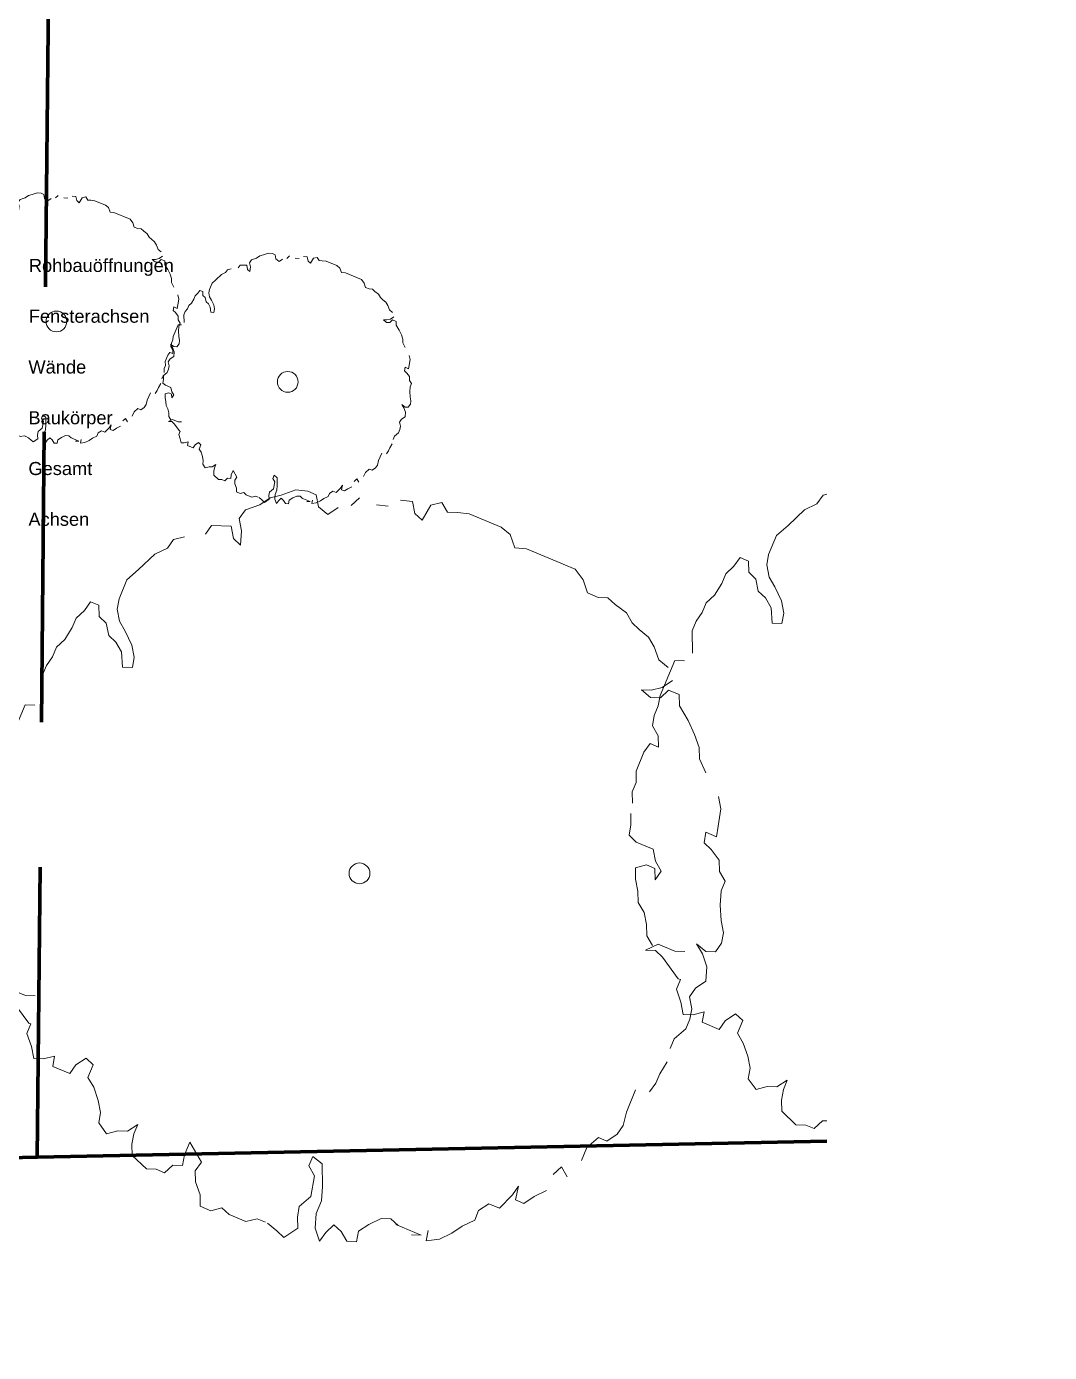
# Model space of a CAD drawing. Header units: metres. Extents: x 3.2 to 50, y 58.8 to 100.4.
# Drawn here: x 43 to 50.05, y 59.48 to 68.62 of the extents above; entities that cross this region are included whole.
import ezdxf

# ---------------------------------------------------------------- set-up
doc = ezdxf.new("R2010")
doc.units = ezdxf.units.M
for name, color, linetype, lineweight in [('A-DETL-GENF_', 92, 'Continuous', 13), ('A_Baeume', 92, 'Continuous', 13), ('A_Beschriftung_', 7, 'Continuous', 9), ('A_Grundstuecksgrenze', 5, 'Continuous', 70)]:
    doc.layers.add(name, color=color, linetype=linetype, lineweight=lineweight)
doc.styles.add('Arial_9', font='arial.ttf', dxfattribs={"height": 0.0018})

# ---------------------------------------------------------------- blocks, each defined once
blk = doc.blocks.new('Bepf_Baum - Japanischer Ahorn - 3_0 Meter-1598811-263_PP_01OG_BT1')
at = {"layer": 'A_Baeume'}
for p, q in [((-0.2476, 0.8226), (-0.2213, 0.8305)), ((-0.2213, 0.8305), (-0.2056, 0.8068)), ((-0.1845, 0.7989), (-0.1793, 0.8384)), ((-0.1793, 0.8384), (-0.1582, 0.8542)), ((-0.1582, 0.8542), (-0.1372, 0.8384)), ((-0.1372, 0.8384), (-0.1162, 0.8463)), ((-0.1162, 0.8463), (-0.0899, 0.8542)), ((-0.0899, 0.8542), (-0.011, 0.8542)), ((-0.011, 0.8542), (0.0152, 0.8463)), ((0.0152, 0.8463), (0.0363, 0.8226)), ((0.0363, 0.8226), (0.0626, 0.8305)), ((0.0626, 0.8305), (0.1835, 0.8305)), ((0.1835, 0.8305), (0.2098, 0.8147)), ((-0.5052, 0.7278), (-0.4789, 0.7515)), ((-0.4789, 0.7515), (-0.4527, 0.7594)), ((-0.4527, 0.7594), (-0.4316, 0.7594)), ((-0.4316, 0.7594), (-0.4159, 0.7357)), ((-0.4159, 0.7357), (-0.3896, 0.7278)), ((-0.3896, 0.7278), (-0.3738, 0.7515)), ((-0.3475, 0.7673), (-0.337, 0.791)), ((-0.2949, 0.791), (-0.2687, 0.7989)), ((-0.2056, 0.8068), (-0.1845, 0.7989)), ((0.2098, 0.8147), (0.2308, 0.791)), ((0.2308, 0.791), (0.2571, 0.791)), ((0.2571, 0.791), (0.2781, 0.7989)), ((0.2781, 0.7989), (0.2991, 0.791)), ((0.2991, 0.791), (0.3307, 0.7831)), ((0.3307, 0.7831), (0.3517, 0.7673)), ((0.3517, 0.7673), (0.3727, 0.7594)), ((0.3727, 0.7594), (0.399, 0.7515)), ((0.399, 0.7515), (0.4201, 0.7357)), ((0.4201, 0.7357), (0.4411, 0.712)), ((-0.5736, 0.6409), (-0.5683, 0.6646)), ((-0.5578, 0.6172), (-0.5736, 0.6409)), ((-0.5683, 0.6646), (-0.542, 0.6883)), ((-0.5683, 0.6646), (-0.542, 0.6883)), ((-0.542, 0.6883), (-0.5263, 0.712)), ((-0.5263, 0.712), (-0.5052, 0.7278)), ((0.4516, 0.6409), (0.4306, 0.633)), ((0.4411, 0.712), (0.4674, 0.7041)), ((0.4726, 0.6567), (0.4516, 0.6409)), ((0.4884, 0.6804), (0.4726, 0.6567)), ((0.4779, 0.633), (0.4884, 0.6567)), ((0.4884, 0.6567), (0.5147, 0.6567)), ((0.5147, 0.6567), (0.5252, 0.633)), ((-0.6945, 0.5382), (-0.6735, 0.554)), ((-0.6314, 0.5777), (-0.6262, 0.6014)), ((-0.6262, 0.6014), (-0.5841, 0.6172)), ((-0.5841, 0.6172), (-0.5683, 0.5935)), ((-0.5683, 0.5935), (-0.5473, 0.5856)), ((-0.5473, 0.5856), (-0.5578, 0.6172)), ((0.4306, 0.633), (0.4569, 0.6251)), ((0.4569, 0.6251), (0.4779, 0.633)), ((0.5252, 0.633), (0.5568, 0.6093)), ((0.5568, 0.6093), (0.583, 0.5856)), ((0.583, 0.5856), (0.6041, 0.5619)), ((0.6041, 0.5619), (0.6146, 0.5382)), ((-0.7418, 0.4434), (-0.7208, 0.4908)), ((-0.7208, 0.4908), (-0.6998, 0.5145)), ((-0.6998, 0.5145), (-0.6945, 0.5382)), ((0.6146, 0.5382), (0.6409, 0.5145)), ((0.6882, 0.475), (0.704, 0.4513)), ((-0.7576, 0.4118), (-0.7418, 0.4434)), ((-0.7576, 0.3644), (-0.7576, 0.4118)), ((0.6934, 0.3881), (0.6987, 0.3644)), ((0.7197, 0.3881), (0.6934, 0.3881)), ((0.704, 0.4513), (0.7145, 0.4118)), ((0.7145, 0.4118), (0.7197, 0.3881)), ((-0.8312, 0.2854), (-0.8207, 0.3091)), ((-0.8312, 0.2617), (-0.8312, 0.2854)), ((-0.8207, 0.3091), (-0.8154, 0.3328)), ((-0.8154, 0.3328), (-0.7944, 0.3328)), ((-0.7944, 0.3328), (-0.7839, 0.3091)), ((-0.7839, 0.3091), (-0.7628, 0.3012)), ((-0.7628, 0.3012), (-0.7471, 0.2775)), ((-0.7523, 0.3407), (-0.7576, 0.3644)), ((-0.7366, 0.317), (-0.7523, 0.3407)), ((-0.7471, 0.2775), (-0.726, 0.2696)), ((-0.7155, 0.3012), (-0.7366, 0.317)), ((-0.6892, 0.2775), (-0.7155, 0.3012)), ((-0.6735, 0.2538), (-0.6892, 0.2775)), ((0.6987, 0.3644), (0.7197, 0.3565)), ((0.7197, 0.3565), (0.746, 0.3407)), ((0.746, 0.3407), (0.7565, 0.317)), ((0.7565, 0.317), (0.7776, 0.3012)), ((0.7776, 0.3012), (0.7776, 0.2775)), ((0.7776, 0.2775), (0.7881, 0.2459)), ((-0.847, 0.2064), (-0.8365, 0.2301)), ((-0.847, 0.1827), (-0.847, 0.2064)), ((-0.8365, 0.2301), (-0.8312, 0.2617)), ((-0.726, 0.2696), (-0.705, 0.2538)), ((-0.705, 0.2538), (-0.6892, 0.2222)), ((-0.6892, 0.2222), (-0.6682, 0.2301)), ((-0.6682, 0.2301), (-0.6735, 0.2538)), ((0.7881, 0.2459), (0.8039, 0.2143)), ((0.8039, 0.2143), (0.8196, 0.1906)), ((0.8196, 0.1906), (0.8249, 0.1669)), ((-0.8522, 0.159), (-0.847, 0.1827)), ((-0.8522, 0.1353), (-0.8522, 0.159)), ((-0.8312, 0.0879), (-0.8522, 0.1353)), ((0.7723, 0.1432), (0.7933, 0.1274)), ((0.7986, 0.1353), (0.7723, 0.1432)), ((0.7933, 0.1274), (0.8144, 0.1037)), ((0.8196, 0.1432), (0.7986, 0.1353)), ((0.8144, 0.1037), (0.8249, 0.0721)), ((0.8249, 0.1669), (0.8196, 0.1432)), ((-0.8627, 0.0563), (-0.8417, 0.0642)), ((-0.8627, -0.0306), (-0.8627, 0.0563)), ((0.8091, 0.0484), (0.8039, 0.0247)), ((0.8039, 0.0247), (0.8196, 0.001)), ((0.8249, 0.0721), (0.8091, 0.0484)), ((0.8196, 0.001), (0.8249, -0.0227)), ((-0.8575, -0.0543), (-0.8627, -0.0306)), ((-0.8575, -0.078), (-0.8575, -0.0543)), ((-0.8522, -0.1017), (-0.8575, -0.078)), ((0.8249, -0.0464), (0.8091, -0.078)), ((0.8091, -0.078), (0.8091, -0.1017)), ((0.8249, -0.0227), (0.8249, -0.0464)), ((-0.8312, -0.1175), (-0.8522, -0.1017)), ((-0.847, -0.1649), (-0.8417, -0.1412)), ((-0.847, -0.2123), (-0.847, -0.1649)), ((-0.8417, -0.1412), (-0.8207, -0.1412)), ((-0.8207, -0.1412), (-0.8312, -0.1175)), ((0.8144, -0.1333), (0.8091, -0.1649)), ((0.8091, -0.1649), (0.8091, -0.1886)), ((-0.8365, -0.236), (-0.847, -0.2123)), ((-0.8365, -0.2597), (-0.8365, -0.236)), ((-0.8259, -0.2834), (-0.8365, -0.2597)), ((0.7723, -0.2202), (0.7723, -0.2755)), ((0.8091, -0.1886), (0.8039, -0.2123)), ((-0.8102, -0.3308), (-0.8207, -0.3071)), ((-0.8049, -0.3545), (-0.8102, -0.3308)), ((-0.7839, -0.3624), (-0.8049, -0.3545)), ((-0.7418, -0.3624), (-0.7839, -0.3624)), ((-0.726, -0.3861), (-0.7418, -0.3624)), ((0.7355, -0.3545), (0.7197, -0.3861)), ((0.7565, -0.3545), (0.7355, -0.3545)), ((0.7723, -0.3308), (0.7565, -0.3545)), ((0.7723, -0.2755), (0.7776, -0.3071)), ((0.7776, -0.3071), (0.7723, -0.3308)), ((-0.7628, -0.4177), (-0.7418, -0.4019)), ((-0.7523, -0.4414), (-0.7628, -0.4177)), ((-0.7366, -0.4651), (-0.7523, -0.4414)), ((-0.7418, -0.4019), (-0.7208, -0.4019)), ((-0.705, -0.4019), (-0.726, -0.3861)), ((-0.7208, -0.4019), (-0.7103, -0.4256)), ((-0.7103, -0.4256), (-0.705, -0.4019)), ((0.6829, -0.4493), (0.6724, -0.473)), ((0.704, -0.4651), (0.6829, -0.4493)), ((0.7197, -0.3861), (0.7197, -0.4177)), ((-0.726, -0.4888), (-0.7366, -0.4651)), ((-0.705, -0.5046), (-0.726, -0.4888)), ((-0.6892, -0.5283), (-0.705, -0.5046)), ((-0.6787, -0.552), (-0.6892, -0.5283)), ((0.6093, -0.5283), (0.6041, -0.552)), ((0.6146, -0.5599), (0.6093, -0.5283)), ((0.6514, -0.5362), (0.6356, -0.5599)), ((0.6724, -0.5125), (0.6514, -0.5362)), ((-0.6577, -0.5678), (-0.6787, -0.552)), ((-0.6682, -0.5836), (-0.6472, -0.5599)), ((-0.6472, -0.5757), (-0.6682, -0.5836)), ((-0.6472, -0.5599), (-0.6051, -0.5599)), ((-0.6262, -0.5836), (-0.6472, -0.5757)), ((-0.5736, -0.6152), (-0.6262, -0.5836)), ((-0.6051, -0.5599), (-0.5841, -0.552)), ((-0.5683, -0.6152), (-0.5736, -0.6152)), ((-0.5683, -0.6389), (-0.5683, -0.6152)), ((-0.5473, -0.6626), (-0.5683, -0.6389)), ((-0.4211, -0.6389), (-0.4369, -0.6626)), ((-0.4001, -0.6468), (-0.4211, -0.6389)), ((0.5462, -0.6389), (0.5252, -0.6626)), ((0.562, -0.5915), (0.5462, -0.6152)), ((0.5462, -0.6152), (0.5462, -0.6389)), ((0.5883, -0.5915), (0.562, -0.5915)), ((0.6041, -0.552), (0.5883, -0.5915)), ((0.6356, -0.5599), (0.6146, -0.5599)), ((-0.5315, -0.6863), (-0.5473, -0.6626)), ((-0.5105, -0.6784), (-0.5315, -0.6863)), ((-0.4895, -0.6626), (-0.5105, -0.6784)), ((-0.4842, -0.6863), (-0.4895, -0.6626)), ((-0.4421, -0.6863), (-0.4842, -0.6863)), ((-0.4369, -0.6626), (-0.4421, -0.6863)), ((-0.4001, -0.6784), (-0.4001, -0.6468)), ((-0.3791, -0.6942), (-0.4001, -0.6784)), ((-0.358, -0.7179), (-0.3791, -0.6942)), ((-0.3423, -0.7416), (-0.358, -0.7179)), ((-0.1267, -0.7258), (-0.1267, -0.7574)), ((-0.0846, -0.7574), (-0.1267, -0.7258)), ((0.1467, -0.6468), (0.1467, -0.6705)), ((0.173, -0.6547), (0.1467, -0.6468)), ((0.1467, -0.6705), (0.1677, -0.6863)), ((0.1677, -0.6863), (0.1782, -0.7337)), ((0.194, -0.7021), (0.173, -0.6547)), ((0.2045, -0.7337), (0.194, -0.7021)), ((0.3465, -0.7179), (0.3254, -0.7416)), ((0.3675, -0.71), (0.3465, -0.7179)), ((0.3885, -0.7179), (0.3675, -0.71)), ((0.3833, -0.7179), (0.4464, -0.7179)), ((0.4464, -0.7179), (0.4253, -0.7258)), ((0.4621, -0.7258), (0.4569, -0.7021)), ((0.4884, -0.71), (0.4621, -0.7258)), ((0.5094, -0.6863), (0.4884, -0.71)), ((0.5252, -0.6626), (0.5094, -0.6863)), ((-0.337, -0.7653), (-0.3423, -0.7416)), ((-0.3107, -0.7811), (-0.337, -0.7653)), ((-0.2897, -0.7653), (-0.3107, -0.7811)), ((-0.2687, -0.7574), (-0.2897, -0.7653)), ((-0.2529, -0.7337), (-0.2687, -0.7574)), ((-0.2529, -0.7574), (-0.2529, -0.7337)), ((-0.2476, -0.7811), (-0.2529, -0.7574)), ((-0.2371, -0.8048), (-0.2476, -0.7811)), ((-0.1951, -0.8206), (-0.2371, -0.8048)), ((-0.174, -0.8127), (-0.1951, -0.8206)), ((-0.153, -0.8127), (-0.174, -0.8127)), ((-0.1425, -0.789), (-0.153, -0.8127)), ((-0.1214, -0.7811), (-0.1425, -0.789)), ((-0.1267, -0.7574), (-0.1214, -0.7811)), ((-0.0899, -0.7811), (-0.0846, -0.7574)), ((-0.0794, -0.8048), (-0.0899, -0.7811)), ((-0.0584, -0.8285), (-0.0794, -0.8048)), ((0.1782, -0.8127), (0.1572, -0.8443)), ((0.1782, -0.7337), (0.1625, -0.7653)), ((0.1625, -0.7653), (0.1677, -0.789)), ((0.1677, -0.789), (0.1782, -0.8127)), ((0.2045, -0.7653), (0.2045, -0.7337)), ((0.215, -0.7969), (0.2045, -0.7653)), ((0.2361, -0.8206), (0.215, -0.7969)), ((0.2413, -0.7969), (0.2361, -0.8206)), ((0.2518, -0.7732), (0.2413, -0.7969)), ((0.2729, -0.7811), (0.2518, -0.7732)), ((0.2939, -0.7969), (0.2729, -0.7811)), ((0.3149, -0.789), (0.2939, -0.7969)), ((0.3254, -0.7416), (0.3097, -0.7653)), ((0.3097, -0.7653), (0.3149, -0.789)), ((-0.0478, -0.8522), (-0.0584, -0.8285)), ((-0.0216, -0.8522), (-0.0478, -0.8522)), ((-0.0005, -0.8364), (-0.0216, -0.8522)), ((0.0205, -0.8443), (-0.0005, -0.8364)), ((0.0626, -0.8443), (0.0205, -0.8443)), ((0.0836, -0.8285), (0.0626, -0.8443)), ((0.1046, -0.8285), (0.0836, -0.8285)), ((0.1362, -0.8364), (0.1099, -0.8285)), ((0.1572, -0.8443), (0.1362, -0.8364))]:
    blk.add_line(p, q, dxfattribs=at)
blk.add_circle((-0.0143, -0.0159), 0.0716, dxfattribs=at)
blk = doc.blocks.new('Bepf_Baum - Rotahorn - 9 Meter-1598783-263_PP_01OG_BT1')
at = {"layer": 'A_Baeume'}
for p, q in [((-2.0993, 1.5435), (-2.0835, 1.6146)), ((-2.0835, 1.6146), (-2.0622, 1.6306)), ((-2.2255, 1.3302), (-2.1624, 1.4724)), ((-2.1624, 1.4724), (-2.0993, 1.5435)), ((-2.2728, 1.2354), (-2.2255, 1.3302)), ((-2.2728, 1.0932), (-2.2728, 1.2354)), ((-2.257, 1.0221), (-2.2728, 1.0932)), ((-2.2097, 0.951), (-2.257, 1.0221)), ((-2.4936, 0.8562), (-2.462, 0.9273)), ((-2.462, 0.9273), (-2.4463, 0.9984)), ((-2.4463, 0.9984), (-2.3832, 0.9984)), ((-2.3832, 0.9984), (-2.3516, 0.9273)), ((-2.3516, 0.9273), (-2.2885, 0.9036)), ((-2.1466, 0.9036), (-2.2097, 0.951)), ((-2.4936, 0.7851), (-2.4936, 0.8562)), ((-2.2885, 0.9036), (-2.2412, 0.8325)), ((-2.2412, 0.8325), (-2.1781, 0.8088)), ((-2.0677, 0.8325), (-2.1466, 0.9036)), ((-2.0204, 0.7614), (-2.0677, 0.8325)), ((-2.5094, 0.6903), (-2.4936, 0.7851)), ((-2.1781, 0.8088), (-2.1151, 0.7614)), ((-2.1151, 0.7614), (-2.0677, 0.6666)), ((-2.0046, 0.6903), (-2.0204, 0.7614)), ((-2.5409, 0.6192), (-2.5094, 0.6903)), ((-2.0677, 0.6666), (-2.0046, 0.6903)), ((-2.5409, 0.5481), (-2.5409, 0.6192)), ((-2.5567, 0.477), (-2.5409, 0.5481)), ((-2.5567, 0.4059), (-2.5567, 0.477)), ((-2.4936, 0.2637), (-2.5567, 0.4059)), ((-2.5882, 0.1689), (-2.5251, 0.1926)), ((-2.5882, -0.0918), (-2.5882, 0.1689)), ((-2.5724, -0.1629), (-2.5882, -0.0918)), ((-2.5724, -0.234), (-2.5724, -0.1629)), ((-2.5567, -0.3051), (-2.5724, -0.234)), ((-2.4936, -0.3525), (-2.5567, -0.3051)), ((-2.462, -0.4236), (-2.4936, -0.3525)), ((-2.5409, -0.4947), (-2.5251, -0.4236)), ((-2.5251, -0.4236), (-2.462, -0.4236)), ((-2.5409, -0.6369), (-2.5409, -0.4947)), ((-2.5094, -0.708), (-2.5409, -0.6369)), ((-2.5094, -0.7791), (-2.5094, -0.708)), ((-2.4778, -0.8502), (-2.5094, -0.7791)), ((-2.4305, -0.9924), (-2.462, -0.9213)), ((-2.4147, -1.0635), (-2.4305, -0.9924)), ((-2.3516, -1.0872), (-2.4147, -1.0635)), ((-2.2255, -1.0872), (-2.3516, -1.0872)), ((-2.1781, -1.1583), (-2.2255, -1.0872)), ((-2.1151, -1.2057), (-2.1781, -1.1583)), ((-2.2885, -1.2531), (-2.2255, -1.2057)), ((-2.257, -1.3242), (-2.2885, -1.2531)), ((-2.2255, -1.2057), (-2.1624, -1.2057)), ((-2.1624, -1.2057), (-2.1308, -1.2768)), ((-2.1308, -1.2768), (-2.1151, -1.2057)), ((-2.2097, -1.3953), (-2.257, -1.3242)), ((-2.1781, -1.4664), (-2.2097, -1.3953)), ((-2.1151, -1.5138), (-2.1781, -1.4664)), ((-2.0677, -1.5849), (-2.1151, -1.5138)), ((-2.0362, -1.656), (-2.0677, -1.5849)), ((-1.9731, -1.7034), (-2.0362, -1.656)), ((-2.0046, -1.7508), (-1.9416, -1.6797)), ((-1.9416, -1.7271), (-2.0046, -1.7508)), ((-1.9416, -1.6797), (-1.8154, -1.6797)), ((-1.8785, -1.7508), (-1.9416, -1.7271)), ((-1.8154, -1.6797), (-1.7523, -1.656)), ((-1.7207, -1.8456), (-1.8785, -1.7508)), ((-1.705, -1.8456), (-1.7207, -1.8456)), ((-1.705, -1.9167), (-1.705, -1.8456)), ((-1.6419, -1.9878), (-1.705, -1.9167)), ((-1.2634, -1.9167), (-1.3107, -1.9878)), ((-1.2003, -1.9404), (-1.2634, -1.9167)), ((-1.5946, -2.0589), (-1.6419, -1.9878)), ((-1.4684, -1.9878), (-1.5315, -2.0352)), ((-1.4526, -2.0589), (-1.4684, -1.9878)), ((-1.3107, -1.9878), (-1.3264, -2.0589)), ((-1.2003, -2.0352), (-1.2003, -1.9404)), ((-1.5315, -2.0352), (-1.5946, -2.0589)), ((-1.3264, -2.0589), (-1.4526, -2.0589)), ((-1.1372, -2.0826), (-1.2003, -2.0352)), ((-1.0741, -2.1537), (-1.1372, -2.0826)), ((-1.0268, -2.2248), (-1.0741, -2.1537)), ((-1.011, -2.2959), (-1.0268, -2.2248)), ((-0.806, -2.2722), (-0.869, -2.2959)), ((-0.7586, -2.2011), (-0.806, -2.2722)), ((-0.7586, -2.2722), (-0.7586, -2.2011)), ((-0.7429, -2.3433), (-0.7586, -2.2722)), ((-0.9321, -2.3433), (-1.011, -2.2959)), ((-0.869, -2.2959), (-0.9321, -2.3433)), ((-0.7113, -2.4144), (-0.7429, -2.3433)), ((-0.4274, -2.367), (-0.459, -2.4381)), ((-0.3992, -2.3563), (-0.4274, -2.367)), ((-0.5852, -2.4618), (-0.7113, -2.4144)), ((-0.5221, -2.4381), (-0.5852, -2.4618)), ((-0.459, -2.4381), (-0.5221, -2.4381))]:
    blk.add_line(p, q, dxfattribs=at)
blk = doc.blocks.new('Bepf_Baum - Rotahorn - 9 Meter-V36-263_PP_01OG_BT1')
at = {"layer": 'A_Baeume'}
for p, q in [((-0.5378, 2.5152), (-0.4747, 2.5626)), ((-0.4747, 2.5626), (-0.4117, 2.5152)), ((-0.3486, 2.5389), (-0.2697, 2.5626)), ((-0.2697, 2.5626), (-0.0331, 2.5626)), ((-0.0331, 2.5626), (0.0457, 2.5389)), ((-0.7429, 2.4678), (-0.664, 2.4915)), ((-0.664, 2.4915), (-0.6167, 2.4204)), ((-0.5536, 2.3967), (-0.5378, 2.5152)), ((-0.4117, 2.5152), (-0.3486, 2.5389)), ((0.0457, 2.5389), (0.1088, 2.4678)), ((0.1088, 2.4678), (0.1877, 2.4915)), ((0.1877, 2.4915), (0.5504, 2.4915)), ((0.5504, 2.4915), (0.6293, 2.4441)), ((-0.8848, 2.373), (-0.806, 2.3967)), ((-0.6167, 2.4204), (-0.5536, 2.3967)), ((0.6293, 2.4441), (0.6924, 2.373)), ((0.7713, 2.373), (0.8343, 2.3967)), ((0.8343, 2.3967), (0.8974, 2.373)), ((-1.0425, 2.3019), (-1.011, 2.373)), ((0.6924, 2.373), (0.7713, 2.373)), ((0.8974, 2.373), (0.9921, 2.3493)), ((0.9921, 2.3493), (1.0552, 2.3019)), ((1.0552, 2.3019), (1.1182, 2.2782)), ((-1.5157, 2.1834), (-1.4368, 2.2545)), ((-1.4368, 2.2545), (-1.358, 2.2782)), ((-1.358, 2.2782), (-1.2949, 2.2782)), ((-1.2949, 2.2782), (-1.2476, 2.2071)), ((-1.2476, 2.2071), (-1.1687, 2.1834)), ((-1.1687, 2.1834), (-1.1214, 2.2545)), ((1.1182, 2.2782), (1.1971, 2.2545)), ((1.1971, 2.2545), (1.2602, 2.2071)), ((1.2602, 2.2071), (1.3233, 2.136)), ((-1.6261, 2.0649), (-1.5788, 2.136)), ((-1.5788, 2.136), (-1.5157, 2.1834)), ((1.3233, 2.136), (1.4021, 2.1123)), ((-1.705, 1.9938), (-1.6261, 2.0649)), ((-1.705, 1.9938), (-1.6261, 2.0649)), ((1.4652, 2.0412), (1.4179, 1.9701)), ((-1.7207, 1.9227), (-1.705, 1.9938)), ((-1.6734, 1.8516), (-1.7207, 1.9227)), ((1.3548, 1.9227), (1.2917, 1.899)), ((1.4179, 1.9701), (1.3548, 1.9227)), ((1.4337, 1.899), (1.4652, 1.9701)), ((1.4652, 1.9701), (1.5441, 1.9701)), ((1.5441, 1.9701), (1.5756, 1.899)), ((-1.8785, 1.8042), (-1.7523, 1.8516)), ((-1.7523, 1.8516), (-1.705, 1.7805)), ((-1.6419, 1.7568), (-1.6734, 1.8516)), ((1.2917, 1.899), (1.3706, 1.8753)), ((1.3706, 1.8753), (1.4337, 1.899)), ((1.5756, 1.899), (1.6703, 1.8279)), ((-1.8942, 1.7331), (-1.8785, 1.8042)), ((-1.705, 1.7805), (-1.6419, 1.7568)), ((1.6703, 1.8279), (1.7491, 1.7568)), ((1.7491, 1.7568), (1.8122, 1.6857)), ((-2.0835, 1.6146), (-2.0204, 1.662)), ((1.8122, 1.6857), (1.8438, 1.6146)), ((-2.0993, 1.5435), (-2.0835, 1.6146)), ((1.8438, 1.6146), (1.9226, 1.5435)), ((-2.2255, 1.3302), (-2.1624, 1.4724)), ((-2.1624, 1.4724), (-2.0993, 1.5435)), ((2.0646, 1.425), (2.1119, 1.3539)), ((-2.2728, 1.2354), (-2.2255, 1.3302)), ((2.1119, 1.3539), (2.1434, 1.2354)), ((-2.2728, 1.0932), (-2.2728, 1.2354)), ((2.1434, 1.2354), (2.1592, 1.1643)), ((2.0803, 1.1643), (2.0961, 1.0932)), ((2.1592, 1.1643), (2.0803, 1.1643)), ((-2.257, 1.0221), (-2.2728, 1.0932)), ((-2.2097, 0.951), (-2.257, 1.0221)), ((2.0961, 1.0932), (2.1592, 1.0695)), ((2.1592, 1.0695), (2.2381, 1.0221)), ((2.2381, 1.0221), (2.2696, 0.951)), ((-2.4936, 0.8562), (-2.462, 0.9273)), ((-2.462, 0.9273), (-2.4463, 0.9984)), ((-2.4463, 0.9984), (-2.3832, 0.9984)), ((-2.3832, 0.9984), (-2.3516, 0.9273)), ((-2.3516, 0.9273), (-2.2885, 0.9036)), ((-2.1466, 0.9036), (-2.2097, 0.951)), ((2.2696, 0.951), (2.3327, 0.9036)), ((-2.4936, 0.7851), (-2.4936, 0.8562)), ((-2.2885, 0.9036), (-2.2412, 0.8325)), ((-2.2412, 0.8325), (-2.1781, 0.8088)), ((-2.0677, 0.8325), (-2.1466, 0.9036)), ((-2.0204, 0.7614), (-2.0677, 0.8325)), ((2.3327, 0.9036), (2.3327, 0.8325)), ((2.3327, 0.8325), (2.3642, 0.7377)), ((-2.5094, 0.6903), (-2.4936, 0.7851)), ((-2.1781, 0.8088), (-2.1151, 0.7614)), ((-2.1151, 0.7614), (-2.0677, 0.6666)), ((-2.0046, 0.6903), (-2.0204, 0.7614)), ((2.3642, 0.7377), (2.4116, 0.6429)), ((-2.5409, 0.6192), (-2.5094, 0.6903)), ((-2.0677, 0.6666), (-2.0046, 0.6903)), ((2.4116, 0.6429), (2.4589, 0.5718)), ((-2.5409, 0.5481), (-2.5409, 0.6192)), ((2.4589, 0.5718), (2.4747, 0.5007)), ((-2.5567, 0.477), (-2.5409, 0.5481)), ((-2.5567, 0.4059), (-2.5567, 0.477)), ((2.4747, 0.5007), (2.4589, 0.4296)), ((-2.4936, 0.2637), (-2.5567, 0.4059)), ((2.3169, 0.4296), (2.38, 0.3822)), ((2.3958, 0.4059), (2.3169, 0.4296)), ((2.38, 0.3822), (2.4431, 0.3111)), ((2.4589, 0.4296), (2.3958, 0.4059)), ((2.4431, 0.3111), (2.4747, 0.2163)), ((-2.5882, 0.1689), (-2.5251, 0.1926)), ((2.4747, 0.2163), (2.4273, 0.1452)), ((-2.5882, -0.0918), (-2.5882, 0.1689)), ((2.4273, 0.1452), (2.4116, 0.0741)), ((2.4116, 0.0741), (2.4589, 0.003)), ((2.4589, 0.003), (2.4747, -0.0681)), ((2.4747, -0.0681), (2.4747, -0.1392)), ((-2.5724, -0.1629), (-2.5882, -0.0918)), ((-2.5724, -0.234), (-2.5724, -0.1629)), ((2.4747, -0.1392), (2.4273, -0.234)), ((-2.5567, -0.3051), (-2.5724, -0.234)), ((2.4273, -0.234), (2.4273, -0.3051)), ((-2.4936, -0.3525), (-2.5567, -0.3051)), ((-2.462, -0.4236), (-2.4936, -0.3525)), ((-2.5409, -0.4947), (-2.5251, -0.4236)), ((-2.5251, -0.4236), (-2.462, -0.4236)), ((2.4431, -0.3999), (2.4273, -0.4947)), ((-2.5409, -0.6369), (-2.5409, -0.4947)), ((2.4273, -0.4947), (2.4273, -0.5658)), ((-2.5094, -0.708), (-2.5409, -0.6369)), ((2.4273, -0.5658), (2.4116, -0.6369)), ((-2.5094, -0.7791), (-2.5094, -0.708)), ((2.3169, -0.6606), (2.3169, -0.8265)), ((-2.4778, -0.8502), (-2.5094, -0.7791)), ((2.3169, -0.8265), (2.3327, -0.9213)), ((-2.4305, -0.9924), (-2.462, -0.9213)), ((-2.4147, -1.0635), (-2.4305, -0.9924)), ((2.3169, -0.9924), (2.2696, -1.0635)), ((2.3327, -0.9213), (2.3169, -0.9924)), ((-2.3516, -1.0872), (-2.4147, -1.0635)), ((-2.2255, -1.0872), (-2.3516, -1.0872)), ((-2.1781, -1.1583), (-2.2255, -1.0872)), ((2.2065, -1.0635), (2.1592, -1.1583)), ((2.2696, -1.0635), (2.2065, -1.0635)), ((-2.1151, -1.2057), (-2.1781, -1.1583)), ((2.1592, -1.1583), (2.1592, -1.2531)), ((-2.2885, -1.2531), (-2.2255, -1.2057)), ((-2.257, -1.3242), (-2.2885, -1.2531)), ((-2.2255, -1.2057), (-2.1624, -1.2057)), ((-2.1624, -1.2057), (-2.1308, -1.2768)), ((-2.1308, -1.2768), (-2.1151, -1.2057)), ((-2.2097, -1.3953), (-2.257, -1.3242)), ((2.0488, -1.3479), (2.0173, -1.419)), ((2.1119, -1.3953), (2.0488, -1.3479)), ((-2.1781, -1.4664), (-2.2097, -1.3953)), ((-2.1151, -1.5138), (-2.1781, -1.4664)), ((-2.0677, -1.5849), (-2.1151, -1.5138)), ((2.0173, -1.5375), (1.9542, -1.6086)), ((-2.0362, -1.656), (-2.0677, -1.5849)), ((1.828, -1.5849), (1.8122, -1.656)), ((1.8438, -1.6797), (1.828, -1.5849)), ((1.9542, -1.6086), (1.9069, -1.6797)), ((-1.9731, -1.7034), (-2.0362, -1.656)), ((-2.0046, -1.7508), (-1.9416, -1.6797)), ((-1.9416, -1.7271), (-2.0046, -1.7508)), ((-1.9416, -1.6797), (-1.8154, -1.6797)), ((-1.8785, -1.7508), (-1.9416, -1.7271)), ((-1.8154, -1.6797), (-1.7523, -1.656)), ((1.8122, -1.656), (1.7649, -1.7745)), ((1.9069, -1.6797), (1.8438, -1.6797)), ((-1.7207, -1.8456), (-1.8785, -1.7508)), ((1.686, -1.7745), (1.6387, -1.8456)), ((1.7649, -1.7745), (1.686, -1.7745)), ((-1.705, -1.8456), (-1.7207, -1.8456)), ((-1.705, -1.9167), (-1.705, -1.8456)), ((-1.6419, -1.9878), (-1.705, -1.9167)), ((-1.2634, -1.9167), (-1.3107, -1.9878)), ((-1.2003, -1.9404), (-1.2634, -1.9167)), ((1.6387, -1.9167), (1.5756, -1.9878)), ((1.6387, -1.8456), (1.6387, -1.9167)), ((-1.5946, -2.0589), (-1.6419, -1.9878)), ((-1.4684, -1.9878), (-1.5315, -2.0352)), ((-1.4526, -2.0589), (-1.4684, -1.9878)), ((-1.3107, -1.9878), (-1.3264, -2.0589)), ((-1.2003, -2.0352), (-1.2003, -1.9404)), ((0.44, -1.9404), (0.44, -2.0115)), ((0.5189, -1.9641), (0.44, -1.9404)), ((0.582, -2.1063), (0.5189, -1.9641)), ((1.5756, -1.9878), (1.5283, -2.0589)), ((-1.5315, -2.0352), (-1.5946, -2.0589)), ((-1.3264, -2.0589), (-1.4526, -2.0589)), ((-1.1372, -2.0826), (-1.2003, -2.0352)), ((-1.0741, -2.1537), (-1.1372, -2.0826)), ((0.44, -2.0115), (0.5031, -2.0589)), ((0.5031, -2.0589), (0.5347, -2.2011)), ((1.5283, -2.0589), (1.4652, -2.13)), ((-1.0268, -2.2248), (-1.0741, -2.1537)), ((-0.3801, -2.1774), (-0.3801, -2.2722)), ((-0.2539, -2.2722), (-0.3801, -2.1774)), ((0.6135, -2.2011), (0.582, -2.1063)), ((1.0394, -2.1537), (0.9763, -2.2248)), ((1.1025, -2.13), (1.0394, -2.1537)), ((1.1656, -2.1537), (1.1025, -2.13)), ((1.1498, -2.1537), (1.3391, -2.1537)), ((1.3391, -2.1537), (1.276, -2.1774)), ((1.3864, -2.1774), (1.3706, -2.1063)), ((1.4652, -2.13), (1.3864, -2.1774)), ((-1.011, -2.2959), (-1.0268, -2.2248)), ((-0.806, -2.2722), (-0.869, -2.2959)), ((-0.7586, -2.2011), (-0.806, -2.2722)), ((-0.7586, -2.2722), (-0.7586, -2.2011)), ((-0.7429, -2.3433), (-0.7586, -2.2722)), ((-0.3801, -2.2722), (-0.3643, -2.3433)), ((-0.2697, -2.3433), (-0.2539, -2.2722)), ((0.5347, -2.2011), (0.4874, -2.2959)), ((0.6135, -2.2959), (0.6135, -2.2011)), ((0.9763, -2.2248), (0.929, -2.2959)), ((-0.9321, -2.3433), (-1.011, -2.2959)), ((-0.869, -2.2959), (-0.9321, -2.3433)), ((-0.7113, -2.4144), (-0.7429, -2.3433)), ((-0.4274, -2.367), (-0.459, -2.4381)), ((-0.3643, -2.3433), (-0.4274, -2.367)), ((-0.2382, -2.4144), (-0.2697, -2.3433)), ((0.4874, -2.2959), (0.5031, -2.367)), ((0.5031, -2.367), (0.5347, -2.4381)), ((0.6451, -2.3907), (0.6135, -2.2959)), ((0.7555, -2.3196), (0.7239, -2.3907)), ((0.8186, -2.3433), (0.7555, -2.3196)), ((0.8817, -2.3907), (0.8186, -2.3433)), ((0.9448, -2.367), (0.8817, -2.3907)), ((0.929, -2.2959), (0.9448, -2.367)), ((-0.5852, -2.4618), (-0.7113, -2.4144)), ((-0.5221, -2.4381), (-0.5852, -2.4618)), ((-0.459, -2.4381), (-0.5221, -2.4381)), ((-0.1751, -2.4855), (-0.2382, -2.4144)), ((0.5347, -2.4381), (0.4716, -2.5329)), ((0.7082, -2.4618), (0.6451, -2.3907)), ((0.7239, -2.3907), (0.7082, -2.4618)), ((-0.1435, -2.5566), (-0.1751, -2.4855)), ((-0.0647, -2.5566), (-0.1435, -2.5566)), ((-0.0016, -2.5092), (-0.0647, -2.5566)), ((0.0615, -2.5329), (-0.0016, -2.5092)), ((0.1877, -2.5329), (0.0615, -2.5329)), ((0.2508, -2.4855), (0.1877, -2.5329)), ((0.3139, -2.4855), (0.2508, -2.4855)), ((0.4085, -2.5092), (0.3296, -2.4855)), ((0.4716, -2.5329), (0.4085, -2.5092))]:
    blk.add_line(p, q, dxfattribs=at)
blk.add_circle((-0.0143, -0.0159), 0.0716, dxfattribs=at)
blk = doc.blocks.new('Family - ___-3180367-263_PP_01OG_BT1')
at = {"layer": 'A_Grundstuecksgrenze'}
for p, q in [((43.0743, 60.8241), (48.514, 60.9342)), ((34.7209, 60.655), (43.0743, 60.8241))]:
    blk.add_line(p, q, dxfattribs=at)
blk = doc.blocks.new('Dtai_Fluchtlinie_Grenzlinie - Dtai_Grenzlinie-4164918-263_PP_01OG_BT1')
at = {"layer": 'A-DETL-GENF_', "lineweight": 70}
for p, q in [((0.45, 0), (2.45, 0)), ((3.45, 0), (5.45, 0)), ((6.45, 0), (8.45, 0))]:
    blk.add_line(p, q, dxfattribs=at)
blk = doc.blocks.new('BS_Maßkette_AT_PP - unten oder rechts-9573063-263_PP_01OG_BT1')
at = {"layer": 'A_Beschriftung_', "char_height": 0.0018, "attachment_point": 1, "style": 'Arial_9'}
for s, insert, width in [('Rohbauöffnungen', (-0.00017, 0.00021), 0.0238101), ('Fensterachsen', (-0.00018, -0.00679), 0.019481), ('Wände', (-0.00023, -0.01379), 0.0096203), ('Baukörper', (-0.00023, -0.02079), 0.0137089), ('Gesamt', (-0.00023, -0.02779), 0.0102616), ('Achsen', (-0.00023, -0.03479), 0.0099409)]:
    blk.add_mtext(s, dxfattribs=dict(at, insert=insert, width=width))

msp = doc.modelspace()

# ---------------------------------------------------------------- block references
at = {"layer": 'A-DETL-GENF_', "rotation": 89.44490754171983}
msp.add_blockref('Dtai_Fluchtlinie_Grenzlinie - Dtai_Grenzlinie-4164918-263_PP_01OG_BT1', (43.0679, 60.374), dxfattribs=at)
at = {"layer": 'A_Baeume', "rotation": 337.3582758784548}
for name, p in [('Bepf_Baum - Japanischer Ahorn - 3_0 Meter-1598811-263_PP_01OG_BT1', (43.224, 66.595)), ('Bepf_Baum - Japanischer Ahorn - 3_0 Meter-1598811-263_PP_01OG_BT1', (44.8184, 66.1784)), ('Bepf_Baum - Rotahorn - 9 Meter-V36-263_PP_01OG_BT1', (45.3128, 62.7903)), ('Bepf_Baum - Rotahorn - 9 Meter-1598783-263_PP_01OG_BT1', (49.7895, 63.0952))]:
    msp.add_blockref(name, p, dxfattribs=at)
at = {"layer": 'A_Beschriftung_', "xscale": 50, "yscale": 50, "zscale": 50}
msp.add_blockref('BS_Maßkette_AT_PP - unten oder rechts-9573063-263_PP_01OG_BT1', (43.0232, 67.0064), dxfattribs=at)
at = {"layer": 'A_Grundstuecksgrenze'}
msp.add_blockref('Family - ___-3180367-263_PP_01OG_BT1', (0, 0), dxfattribs=at)

doc.saveas('drawing.dxf')
